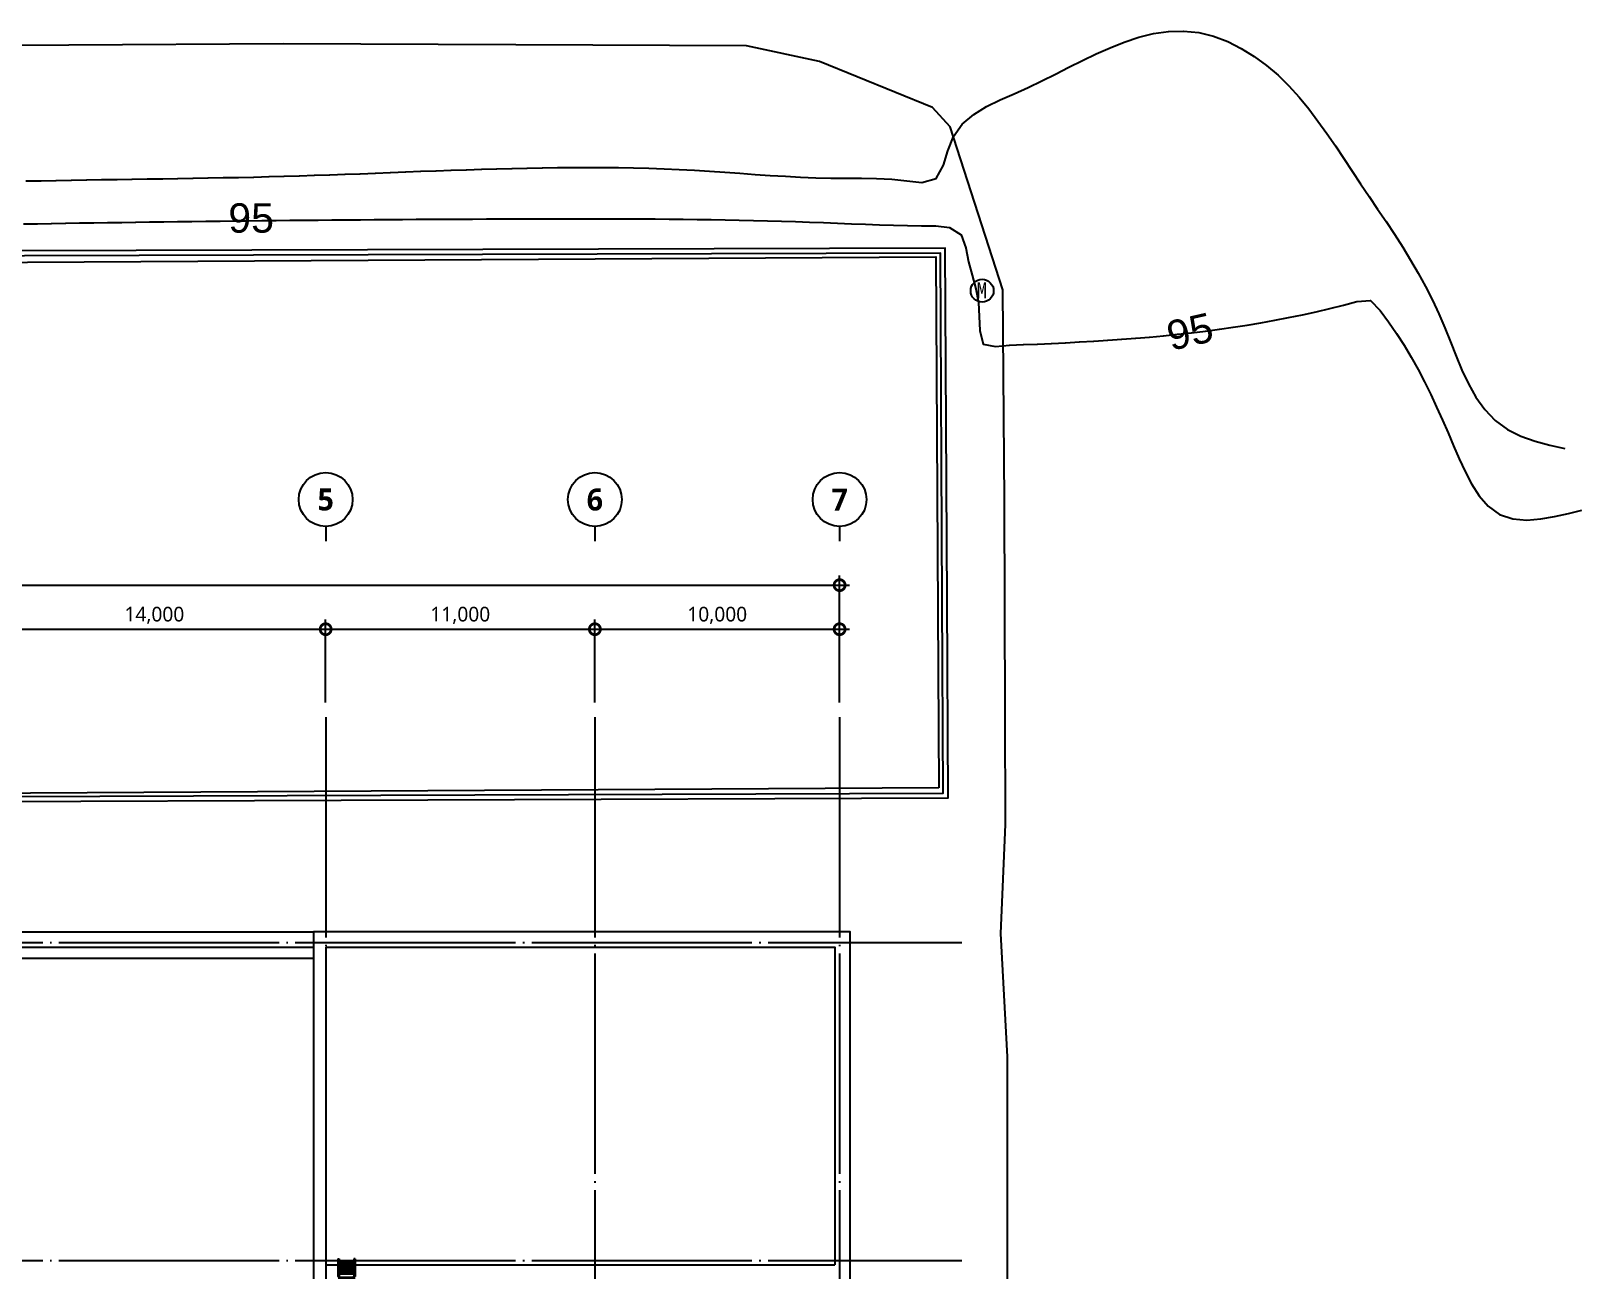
# Model space of a CAD drawing. Header units: millimetres. Extents: x 35877 to 194566, y 28254 to 153620.
# Drawn here: x 131152 to 194528, y 102455 to 153090 of the extents above; entities that cross this region are included whole.
import ezdxf
from ezdxf.enums import TextEntityAlignment as Align

# ---------------------------------------------------------------- set-up
doc = ezdxf.new("R2010")
doc.units = ezdxf.units.MM
doc.header["$LTSCALE"] = 300
doc.linetypes.add('CEN-GAUN', pattern=[32.2, 30, -1, 0.2, -1])
doc.linetypes.add('XR-PLAN$0$XR01-B21-EA-1-P$0$HID', pattern=[2.3, 1.5, -0.8])
doc.layers.get('DEFPOINTS').update_dxf_attribs({"color": 137})
for name, color, linetype in [('BA', 9, 'Continuous'), ('CEN', 15, 'CEN-GAUN'), ('XR-PLAN$0$CAGE_LADDER', 8, 'Continuous'), ('XR-현황측량도$0$기타맨홀(25)', 25, 'Continuous'), ('XR-현황측량도$0$도시가스맨홀(50)', 50, 'Continuous'), ('XR-현황측량도$0$콘크리트수로(5)', 8, 'Continuous')]:
    doc.layers.add(name, color=color, linetype=linetype)
doc.styles.add('XR-PLAN$0$$0$스타일1', font='malgun.ttf')
doc.styles.add('XR-PLAN$0$스타일1', font='malgun.ttf')
doc.styles.add('XR-PLAN$0$스타일2', font='malgunbd.ttf')
doc.styles.add('XR-현황측량도$0$Arial_4', font='arial.ttf')
doc.styles.add('XR-현황측량도$0$돋음체', font='')
doc.styles.get('XR-현황측량도$0$돋음체').set_extended_font_data('DotumChe')
doc.dimstyles.new('XR-PLAN$0$CJA', dxfattribs={"dimscale": 300, "dimtxt": 2.7, "dimasz": 1, "dimexe": 2, "dimexo": 3, "dimgap": 1, "dimtad": 1, "dimdec": 0, "dimzin": 1, "dimdsep": 46, "dimlunit": 6, "dimtxsty": 'XR-PLAN$0$$0$스타일1', "dimblk": 'XR-PLAN$0$CJDOT', "dimcen": 0.09, "dimdle": 1, "dimclrd": 256, "dimclre": 256, "dimclrt": 3, "dimadec": 0, "dimazin": 0, "dimtfac": 1, "dimtdec": 0, "dimtix": 1, "dimtmove": 2, "dimatfit": 3, "dimldrblk": 'XR-PLAN$0$CJDOT', "dimfxl": 1, "dimtolj": 1, "dimtzin": 1, "dimarcsym": 0})

# ---------------------------------------------------------------- blocks, each defined once
blk = doc.blocks.new('XR-현황측량도$0$m')
at = {"layer": 'XR-현황측량도$0$기타맨홀(25)'}
blk.add_circle((0, 0), 0.78, dxfattribs=at)
at = {"layer": 'XR-현황측량도$0$기타맨홀(25)', "linetype": 'Continuous', "style": 'XR-현황측량도$0$돋음체'}
blk.add_text('M', height=1.1, dxfattribs=at).set_placement((-0.37, -0.52))
blk = doc.blocks.new('XR-PLAN$0$_DotSmall')
at = {"color": 0, "linetype": 'ByBlock', "const_width": 0.5}
blk.add_lwpolyline([(-0.0625, 0, 1), (0.0625, 0, 1)], format="xyb", close=True, dxfattribs=at)
blk = doc.blocks.new('*D31')
at = {"layer": 'BA', "lineweight": -2, "transparency": 16777216}
for p, q in [((129192, 125642), (129192, 129042)), ((143192, 125642), (143192, 129042)), ((128792, 128642), (143592, 128642))]:
    blk.add_line(p, q, dxfattribs=at)
at = {"layer": 'DEFPOINTS', "color": 0, "transparency": 16777216}
for p in [(143192, 128642), (129192, 125042), (143192, 125042)]:
    blk.add_point(p, dxfattribs=at)
at = {"layer": 'BA', "lineweight": -2, "transparency": 16777216, "xscale": 900, "yscale": 900, "zscale": 900, "rotation": 180}
blk.add_blockref('XR-PLAN$0$_DotSmall', (129192, 128642), dxfattribs=at)
at = {"layer": 'BA', "lineweight": -2, "transparency": 16777216, "xscale": 900, "yscale": 900, "zscale": 900}
blk.add_blockref('XR-PLAN$0$_DotSmall', (143192, 128642), dxfattribs=at)
at = {"layer": 'BA', "color": 9, "transparency": 16777216, "insert": (136192, 129204), "char_height": 600, "attachment_point": 5, "style": 'XR-PLAN$0$스타일1'}
blk.add_mtext('\\A1;14,000', dxfattribs=at)
blk = doc.blocks.new('XR-PLAN$0$CJDOT')
blk.add_line((-2, 0), (2, 0))
at = {"const_width": 0.5}
blk.add_lwpolyline([(-0.25, 0, 1), (0.25, 0, 1)], format="xyb", close=True, dxfattribs=at)
blk = doc.blocks.new('*D35')
at = {"layer": 'BA', "lineweight": -2, "transparency": 16777216}
for p, q in [((154192, 125642), (154192, 129042)), ((164192, 125642), (164192, 129042)), ((153792, 128642), (164592, 128642))]:
    blk.add_line(p, q, dxfattribs=at)
at = {"layer": 'DEFPOINTS', "color": 0, "transparency": 16777216}
for p in [(164192, 128642), (154192, 125042), (164192, 125042)]:
    blk.add_point(p, dxfattribs=at)
at = {"layer": 'BA', "lineweight": -2, "transparency": 16777216, "xscale": 900, "yscale": 900, "zscale": 900, "rotation": 180}
blk.add_blockref('XR-PLAN$0$_DotSmall', (154192, 128642), dxfattribs=at)
at = {"layer": 'BA', "lineweight": -2, "transparency": 16777216, "xscale": 900, "yscale": 900, "zscale": 900}
blk.add_blockref('XR-PLAN$0$_DotSmall', (164192, 128642), dxfattribs=at)
at = {"layer": 'BA', "color": 9, "transparency": 16777216, "insert": (159192, 129204), "char_height": 600, "attachment_point": 5, "style": 'XR-PLAN$0$스타일1'}
blk.add_mtext('\\A1;10,000', dxfattribs=at)
blk = doc.blocks.new('*D36')
at = {"layer": 'BA', "lineweight": -2, "transparency": 16777216}
for p, q in [((143192, 125642), (143192, 129042)), ((154192, 125642), (154192, 129042)), ((142792, 128642), (154592, 128642))]:
    blk.add_line(p, q, dxfattribs=at)
at = {"layer": 'DEFPOINTS', "color": 0, "transparency": 16777216}
for p in [(154192, 128642), (143192, 125042), (154192, 125042)]:
    blk.add_point(p, dxfattribs=at)
at = {"layer": 'BA', "lineweight": -2, "transparency": 16777216, "xscale": 900, "yscale": 900, "zscale": 900, "rotation": 180}
blk.add_blockref('XR-PLAN$0$_DotSmall', (143192, 128642), dxfattribs=at)
at = {"layer": 'BA', "lineweight": -2, "transparency": 16777216, "xscale": 900, "yscale": 900, "zscale": 900}
blk.add_blockref('XR-PLAN$0$_DotSmall', (154192, 128642), dxfattribs=at)
at = {"layer": 'BA', "color": 9, "transparency": 16777216, "insert": (148692, 129204), "char_height": 600, "attachment_point": 5, "style": 'XR-PLAN$0$스타일1'}
blk.add_mtext('\\A1;11,000', dxfattribs=at)
blk = doc.blocks.new('XR-PLAN$0$1')
blk.add_line((0, 600), (0, 0))
blk.add_circle((0, 1700), 1100)
at = {"style": 'XR-PLAN$0$스타일2'}
blk.add_attdef('X', text='', height=900, dxfattribs=at).set_placement((0, 1700), align=Align.MIDDLE)
blk = doc.blocks.new('*D37')
at = {"layer": 'BA', "lineweight": -2, "transparency": 16777216}
for p, q in [((93192, 125642), (93192, 130842)), ((164192, 125642), (164192, 130842)), ((92792, 130442), (164592, 130442))]:
    blk.add_line(p, q, dxfattribs=at)
at = {"layer": 'DEFPOINTS', "color": 0, "transparency": 16777216}
for p in [(164192, 130442), (93192, 125042), (164192, 125042)]:
    blk.add_point(p, dxfattribs=at)
at = {"layer": 'BA', "lineweight": -2, "transparency": 16777216, "xscale": 900, "yscale": 900, "zscale": 900, "rotation": 180}
blk.add_blockref('XR-PLAN$0$_DotSmall', (93192, 130442), dxfattribs=at)
at = {"layer": 'BA', "lineweight": -2, "transparency": 16777216, "xscale": 900, "yscale": 900, "zscale": 900}
blk.add_blockref('XR-PLAN$0$_DotSmall', (164192, 130442), dxfattribs=at)
at = {"layer": 'BA', "color": 9, "transparency": 16777216, "insert": (128692, 131004), "char_height": 600, "attachment_point": 5, "style": 'XR-PLAN$0$스타일1'}
blk.add_mtext('\\A1;71,000', dxfattribs=at)
blk = doc.blocks.new('XR-PLAN$0$CAGE_RADDER')
at = {"layer": 'XR-PLAN$0$CAGE_LADDER'}
h = blk.add_hatch(dxfattribs=at)
h.set_pattern_fill('GRATE', color=256, scale=100, angle=90, style=0)
h.set_pattern_definition([(90, (814.94, 130.295), (-79.375, -2e-14), []), (180, (814.94, 130.3), (5e-14, -317.5), [])])
h.paths.add_polyline_path([(0, -382), (0, 326), (500, 326), (500, -382)])
for p, q in [((-801, 258), (-802, 263)), ((-761, 270), (-763, 276)), ((-118, 278), (-693, 278)), ((-118, 272), (-693, 272)), ((-526, 278), (-526, 283)), ((-526, 283), (-485, 283)), ((-485, 283), (-485, 278)), ((-157, 272), (-157, -322)), ((-141, 272), (-141, -322)), ((-118, 278), (-118, 272)), ((610, 326), (-97, 326)), ((-97, 326), (-97, 272)), ((610, 272), (-97, 272)), ((0, 214), (0, 268)), ((0, 268), (0, 214)), ((610, 326), (610, 272)), ((-995, -5), (-1001, -5)), ((-995, -46), (-1001, -46)), ((-801, -308), (-802, -314)), ((-761, -321), (-763, -326)), ((-118, -322), (-693, -322)), ((-688, -328), (-693, -328)), ((-626, -328), (-688, -328)), ((-626, -328), (-118, -328)), ((-526, -334), (-526, -328)), ((-485, -334), (-526, -334)), ((-485, -328), (-485, -334)), ((-118, -328), (-118, -322)), ((610, -328), (-97, -328)), ((-97, -382), (-97, -328)), ((610, -382), (-97, -382)), ((0, -268), (0, -214)), ((0, -214), (0, -268)), ((610, -382), (610, -328))]:
    blk.add_line(p, q, dxfattribs=at)
at = {"layer": 'XR-PLAN$0$CAGE_LADDER', "linetype": 'XR-PLAN$0$XR01-B21-EA-1-P$0$HID'}
for p, q in [((610, 277), (-97, 277)), ((610, -334), (-97, -334))]:
    blk.add_line(p, q, dxfattribs=at)
at = {"layer": 'XR-PLAN$0$CAGE_LADDER'}
for points in [[(-97, 278), (-97, 330), (-99, 330, 0.414214), (-102, 326), (-102, 290, -0.414214), (-109, 283), (-198, 283, 0.414214), (-201, 280), (-201, 278)], [(-97, -328), (-97, -380), (-99, -380, -0.414214), (-102, -377), (-102, -340, 0.414214), (-109, -334), (-198, -334, -0.414214), (-201, -331), (-201, -328)]]:
    blk.add_lwpolyline(points, format="xyb", close=True, dxfattribs=at)
blk.add_lwpolyline([(500, 326), (0, 326), (0, -382), (500, -382)], close=True, dxfattribs=at)
for centre, radius, start, end in [((-693, -25), 303, 89.98419, 269.98419), ((-693, -25), 297, 89.98419, 269.98419), ((-686, -39), 324, 103.6998, 111.04076), ((-678, -25), 323, 176.32467, 183.67533), ((-686, -11), 324, 248.95924, 256.3002)]:
    blk.add_arc(centre, radius, start, end, dxfattribs=at)

msp = doc.modelspace()

# ---------------------------------------------------------------- linework, layer by layer
at = {"layer": 'BA'}
for p, q in [((143192.4, 115642.4), (143192.4, 102667.4)), ((93392.4, 115192.4), (142692.4, 115192.4))]:
    msp.add_line(p, q, dxfattribs=at)
at = {"layer": 'BA', "elevation": 96000}
msp.add_lwpolyline([(130943.8, 146961.2), (131564.7, 146973.4), (131564.7, 146973.4), (132185.7, 146984.9), (132185.7, 146984.9), (132806.6, 146995.6), (132806.6, 146995.6), (133427.6, 147005.7), (133427.6, 147005.7), (134048.5, 147015.5), (134048.5, 147015.5), (134669.5, 147025), (134669.5, 147025), (135290.5, 147034.4), (135290.5, 147034.4), (135911.4, 147043.8), (135911.4, 147043.8), (136532.4, 147053.4), (136532.4, 147053.4), (137153.4, 147063.3), (137153.4, 147063.3), (137774.3, 147073.7), (137774.3, 147073.7), (138395.2, 147084.7), (138395.2, 147084.7), (139016.2, 147096.5), (139016.2, 147096.5), (139637.1, 147109.2), (139637.1, 147109.2), (140258, 147122.9), (140258, 147122.9), (140878.8, 147137.9), (140878.8, 147137.9), (141499.6, 147154.2), (141499.6, 147154.2), (142120.4, 147172.1), (142120.4, 147172.1), (142741.2, 147191.6), (142741.2, 147191.6), (143361.8, 147212.6), (143361.8, 147212.6), (143982.5, 147235), (143982.5, 147235), (144603.1, 147258.3), (144603.1, 147258.3), (145223.6, 147282.3), (145223.6, 147282.3), (145844.2, 147306.6), (145844.2, 147306.6), (146464.8, 147331), (146464.8, 147331), (147085.3, 147355.2), (147085.3, 147355.2), (147705.9, 147378.7), (147705.9, 147378.7), (148326.5, 147401.4), (148326.5, 147401.4), (148947.2, 147422.9), (148947.2, 147422.9), (149567.9, 147443), (149567.9, 147443), (150188.7, 147461.2), (150188.7, 147461.2), (150809.5, 147477.3), (150809.5, 147477.3), (151430.4, 147491), (151430.4, 147491), (152051.3, 147502), (152051.3, 147502), (152672.3, 147510), (152672.3, 147510), (153293.3, 147514.6), (153293.3, 147514.6), (153914.4, 147515.7), (153914.4, 147515.7), (154535.4, 147512.9), (154535.4, 147512.9), (155156.4, 147505.9), (155156.4, 147505.9), (155777.3, 147494.5), (155777.3, 147494.5), (156398.1, 147478.3), (156398.1, 147478.3), (157018.8, 147457.1), (157018.8, 147457.1), (157639.3, 147430.7), (157639.3, 147430.7), (158259.5, 147398.7), (158259.5, 147398.7), (158879.4, 147361.2), (158879.4, 147361.2), (159499.1, 147319.7), (159499.1, 147319.7), (160118.6, 147276), (160118.6, 147276), (160738, 147232), (160738, 147232), (161357.6, 147189.6), (161357.6, 147189.6), (161977.5, 147150.8), (161977.5, 147150.8), (162597.6, 147117.8), (162597.6, 147117.8), (163218.1, 147092.6), (163218.1, 147092.6), (163839, 147077.7), (163839, 147077.7), (164460, 147075.2), (164460, 147075.2), (165081, 147077.7), (165081, 147077.7), (165702, 147068.5), (165702, 147068.5), (166321.9, 147033.6), (166321.9, 147033.6), (166939, 146964.3), (166939, 146964.3), (167556.2, 146899.2), (167556.2, 146899.2), (168138.5, 147065.4), (168138.5, 147065.4), (168438.9, 147601.5), (168438.9, 147601.5), (168614.1, 148197.2), (168614.1, 148197.2), (168843.2, 148773.2), (168843.2, 148773.2), (169205, 149275.9), (169205, 149275.9), (169672.6, 149682.9), (169672.6, 149682.9), (170201.6, 150007.4), (170201.6, 150007.4), (170759.9, 150279.3), (170759.9, 150279.3), (171328.6, 150528.9), (171328.6, 150528.9), (171895.5, 150782.3), (171895.5, 150782.3), (172455.8, 151050.1), (172455.8, 151050.1), (173011.7, 151327), (173011.7, 151327), (173565.9, 151607.2), (173565.9, 151607.2), (174121.3, 151885.1), (174121.3, 151885.1), (174681, 152154.2), (174681, 152154.2), (175247.9, 152407.6), (175247.9, 152407.6), (175825, 152637.1), (175825, 152637.1), (176414.3, 152832.5), (176414.3, 152832.5), (177016.9, 152982.1), (177016.9, 152982.1), (177631, 153072.3), (177631, 153072.3), (178251.4, 153089.7), (178251.4, 153089.7), (178868.5, 153024.3), (178868.5, 153024.3), (179470.8, 152874.9), (179470.8, 152874.9), (180051.4, 152655.3), (180051.4, 152655.3), (180607.2, 152378.8), (180607.2, 152378.8), (181136.2, 152053.7), (181136.2, 152053.7), (181636.4, 151685.9), (181636.4, 151685.9), (182107.3, 151281.2), (182107.3, 151281.2), (182550.1, 150845.9), (182550.1, 150845.9), (182967.1, 150385.8), (182967.1, 150385.8), (183361.7, 149906.3), (183361.7, 149906.3), (183737.6, 149412), (183737.6, 149412), (184098.8, 148906.9), (184098.8, 148906.9), (184449.5, 148394.3), (184449.5, 148394.3), (184793.8, 147877.5), (184793.8, 147877.5), (185136.1, 147359.2), (185136.1, 147359.2), (185480.6, 146842.5), (185480.6, 146842.5), (185828.2, 146327.9), (185828.2, 146327.9), (186176.7, 145813.9), (186176.7, 145813.9), (186523.5, 145298.6), (186523.5, 145298.6), (186865.7, 144780.5), (186865.7, 144780.5), (187200.9, 144257.6), (187200.9, 144257.6), (187526.2, 143728.7), (187526.2, 143728.7), (187839.1, 143192.2), (187839.1, 143192.2), (188137.2, 142647.4), (188137.2, 142647.4), (188418, 142093.5), (188418, 142093.5), (188679.6, 141530.3), (188679.6, 141530.3), (188921.6, 140958.4), (188921.6, 140958.4), (189152.1, 140381.7), (189152.1, 140381.7), (189382.6, 139805), (189382.6, 139805), (189624.6, 139233.1), (189624.6, 139233.1), (189890.7, 138672.1), (189890.7, 138672.1), (190194.9, 138130.8), (190194.9, 138130.8), (190552.7, 137623.7), (190552.7, 137623.7), (190978.4, 137172.5), (190978.4, 137172.5), (191478.1, 136805.3), (191478.1, 136805.3), (192034.7, 136531.3), (192034.7, 136531.3), (192620.7, 136326.2), (192620.7, 136326.2), (193220, 136163.7), (193220, 136163.7), (193824.5, 136021.2)], dxfattribs=at)
at = {"layer": 'BA'}
for points in [[(171040.7, 86393.3), (171053.1, 104555.5), (171048.9, 111162.2), (170787.1, 116204.7), (170974.5, 120667.2), (170957.4, 125237.3), (170932.3, 133894.1), (170856.1, 142518.4), (168703.9, 149179.9), (167994.7, 149965.7), (163375.5, 151837.7), (160385.2, 152479), (150968.3, 152523.7), (141459.6, 152567.4), (132692.9, 152515.3), (123505.2, 152487.4)], [(130848.1, 145205.8), (131421.5, 145215.6), (131421.5, 145215.6), (131994.9, 145225.2), (131994.9, 145225.2), (132568.3, 145234.6), (132568.3, 145234.6), (133141.8, 145243.7), (133141.8, 145243.7), (133715.2, 145252.6), (133715.2, 145252.6), (134288.6, 145261.3), (134288.6, 145261.3), (134862, 145269.7), (134862, 145269.7), (135435.4, 145277.9), (135435.4, 145277.9), (136008.9, 145285.8), (136008.9, 145285.8), (136582.3, 145293.6), (136582.3, 145293.6), (137155.7, 145301.1), (137155.7, 145301.1), (137729.2, 145308.3), (137729.2, 145308.3), (138302.6, 145315.3), (138302.6, 145315.3), (138876.1, 145322.1), (138876.1, 145322.1), (139449.5, 145328.7), (139449.5, 145328.7), (140022.9, 145335), (140022.9, 145335), (140596.4, 145341.1), (140596.4, 145341.1), (141169.9, 145347), (141169.9, 145347), (141743.3, 145352.7), (141743.3, 145352.7), (142316.8, 145358.1), (142316.8, 145358.1), (142890.2, 145363.3), (142890.2, 145363.3), (143463.7, 145368.3), (143463.7, 145368.3), (144037.2, 145373.1), (144037.2, 145373.1), (144610.6, 145377.6), (144610.6, 145377.6), (145184.1, 145381.9), (145184.1, 145381.9), (145757.6, 145386), (145757.6, 145386), (146331, 145389.9), (146331, 145389.9), (146904.5, 145393.6), (146904.5, 145393.6), (147478, 145397), (147478, 145397), (148051.5, 145400.2), (148051.5, 145400.2), (148624.9, 145403.3), (148624.9, 145403.3), (149198.4, 145406.1), (149198.4, 145406.1), (149771.9, 145408.6), (149771.9, 145408.6), (150345.4, 145411), (150345.4, 145411), (150918.8, 145413.2), (150918.8, 145413.2), (151492.3, 145415.1), (151492.3, 145415.1), (152065.8, 145416.8), (152065.8, 145416.8), (152639.3, 145418.1), (152639.3, 145418.1), (153212.8, 145418.9), (153212.8, 145418.9), (153786.3, 145419.2), (153786.3, 145419.2), (154359.7, 145418.9), (154359.7, 145418.9), (154933.2, 145417.9), (154933.2, 145417.9), (155506.7, 145416), (155506.7, 145416), (156080.2, 145413.3), (156080.2, 145413.3), (156653.7, 145409.6), (156653.7, 145409.6), (157227.1, 145404.9), (157227.1, 145404.9), (157800.6, 145399), (157800.6, 145399), (158374, 145391.9), (158374, 145391.9), (158947.4, 145383.4), (158947.4, 145383.4), (159520.8, 145373.6), (159520.8, 145373.6), (160094.2, 145362.3), (160094.2, 145362.3), (160667.5, 145349.4), (160667.5, 145349.4), (161240.8, 145334.8), (161240.8, 145334.8), (161814.1, 145318.5), (161814.1, 145318.5), (162387.3, 145300.4), (162387.3, 145300.4), (162960.4, 145280.5), (162960.4, 145280.5), (163533.5, 145259.2), (163533.5, 145259.2), (164106.6, 145237.3), (164106.6, 145237.3), (164679.7, 145215.6), (164679.7, 145215.6), (165252.8, 145194.6), (165252.8, 145194.6), (165825.9, 145175.2), (165825.9, 145175.2), (166399.1, 145157.9), (166399.1, 145157.9), (166972.4, 145143.7), (166972.4, 145143.7), (167545.8, 145133.1), (167545.8, 145133.1), (168119.3, 145126.7), (168119.3, 145126.7), (168687.1, 145061.1), (168687.1, 145061.1), (169166.1, 144762.7), (169166.1, 144762.7), (169351.4, 144226.3), (169351.4, 144226.3), (169453.5, 143662.2), (169453.5, 143662.2), (169602.9, 143108.6), (169602.9, 143108.6), (169759.8, 142557), (169759.8, 142557), (169872.3, 141995.1), (169872.3, 141995.1), (169898.9, 141422.6), (169898.9, 141422.6), (169923.8, 140850), (169923.8, 140850), (170062.4, 140295.9), (170062.4, 140295.9), (170568.9, 140193.3), (170568.9, 140193.3), (171137.3, 140253.8), (171137.3, 140253.8), (171710.4, 140274.9), (171710.4, 140274.9), (172283.5, 140297.8), (172283.5, 140297.8), (172856.4, 140322.8), (172856.4, 140322.8), (173429.2, 140350.1), (173429.2, 140350.1), (174001.9, 140380.3), (174001.9, 140380.3), (174574.4, 140413.5), (174574.4, 140413.5), (175146.8, 140450.2), (175146.8, 140450.2), (175718.8, 140490.5), (175718.8, 140490.5), (176290.6, 140534.9), (176290.6, 140534.9), (176862, 140583.7), (176862, 140583.7), (177433, 140637.1), (177433, 140637.1), (178003.5, 140695.4), (178003.5, 140695.4), (178573.4, 140759.1), (178573.4, 140759.1), (179142.7, 140828.2), (179142.7, 140828.2), (179711.3, 140903.2), (179711.3, 140903.2), (180279, 140984.3), (180279, 140984.3), (180845.8, 141071.7), (180845.8, 141071.7), (181411.5, 141165.8), (181411.5, 141165.8), (181976, 141266.7), (181976, 141266.7), (182539.2, 141374.7), (182539.2, 141374.7), (183101, 141490.1), (183101, 141490.1), (183661.1, 141612.9), (183661.1, 141612.9), (184219.6, 141743.6), (184219.6, 141743.6), (184776.1, 141882.1), (184776.1, 141882.1), (185330.5, 142028.7), (185330.5, 142028.7), (185885.7, 142074.1), (185885.7, 142074.1), (186283.2, 141667.1), (186283.2, 141667.1), (186621, 141203.8), (186621, 141203.8), (186945.4, 140730.9), (186945.4, 140730.9), (187255.3, 140248.3), (187255.3, 140248.3), (187550, 139756.4), (187550, 139756.4), (187829.6, 139255.7), (187829.6, 139255.7), (188094.9, 138747.3), (188094.9, 138747.3), (188347.5, 138232.4), (188347.5, 138232.4), (188589.7, 137712.6), (188589.7, 137712.6), (188824.3, 137189.3), (188824.3, 137189.3), (189054.1, 136663.9), (189054.1, 136663.9), (189281.6, 136137.5), (189281.6, 136137.5), (189510, 135611.5), (189510, 135611.5), (189749.4, 135090.4), (189749.4, 135090.4), (190014.5, 134581.9), (190014.5, 134581.9), (190322.9, 134098.8), (190322.9, 134098.8), (190697.5, 133665.6), (190697.5, 133665.6), (191161.2, 133331.6), (191161.2, 133331.6), (191703.5, 133151.2), (191703.5, 133151.2), (192274.3, 133105.4), (192274.3, 133105.4), (192845.8, 133147.5), (192845.8, 133147.5), (193411.3, 133242.6), (193411.3, 133242.6), (193971, 133367.2), (193971, 133367.2), (194527.6, 133505.2)], [(142692.4, 72407.4), (92757.4, 72407.4), (92757.4, 116277.4), (142692.4, 116277.4)], [(142692.4, 73042.4), (93392.4, 73042.4), (93392.4, 115642.4), (142692.4, 115642.4)], [(143192.4, 115642.4), (163992.4, 115642.4), (163992.4, 102667.4)], [(143192.4, 102667.4), (163992.4, 102667.4)]]:
    msp.add_lwpolyline(points, dxfattribs=at)
for points in [[(168251.9, 122155.9), (126470.4, 121913.9), (126344.7, 143615.7), (168126.2, 143857.7)], [(142692.4, 72407.4), (164627.4, 72407.4), (164627.4, 116277.4), (142692.4, 116277.4)]]:
    msp.add_lwpolyline(points, close=True, dxfattribs=at)
at = {"layer": 'CEN'}
for p, q in [((143192.4, 125042.4), (143192.4, 62842.4)), ((154192.4, 125042.4), (154192.4, 62842.4)), ((164192.4, 125042.4), (164192.4, 62842.4)), ((83992.4, 115842.4), (169192.4, 115842.4)), ((83992.4, 102842.4), (169192.4, 102842.4))]:
    msp.add_line(p, q, dxfattribs=at)
at = {"layer": 'XR-현황측량도$0$콘크리트수로(5)'}
for points in [[(126095, 121591.7), (168623.6, 121745.5), (168584.7, 129814.9), (168511.7, 144217.3), (126001, 144086.5)], [(126294.2, 121792.5), (168422.6, 121944.8), (168384.7, 129814), (168312.7, 144016.6), (126201.9, 143887.1)]]:
    msp.add_lwpolyline(points, close=True, dxfattribs=at)

# ---------------------------------------------------------------- block references
at = {"layer": 'BA'}
for p, values in [((143192.4, 132242.4), {'X': '5'}), ((154192.4, 132242.4), {'X': '6'}), ((164192.4, 132242.4), {'X': '7'})]:
    msp.add_blockref('XR-PLAN$0$1', p, dxfattribs=at).add_auto_attribs(values)
at = {"layer": 'XR-PLAN$0$CAGE_LADDER', "rotation": 90}
msp.add_blockref('XR-PLAN$0$CAGE_RADDER', (144018, 102297.4), dxfattribs=at)
at = {"layer": 'XR-현황측량도$0$도시가스맨홀(50)', "xscale": 600, "yscale": 600, "zscale": 600}
msp.add_blockref('XR-현황측량도$0$m', (170016.7, 142473.5), dxfattribs=at)

# ---------------------------------------------------------------- texts
at = {"layer": 'BA', "style": 'XR-현황측량도$0$Arial_4'}
for rotation, p in [(0.065431, (140147.3, 144849.4)), (12.911789, (178639.9, 140226))]:
    msp.add_text('95', height=1200, rotation=rotation, dxfattribs=at).set_placement(p, align=Align.CENTER)

# ---------------------------------------------------------------- dimensions: what is measured, and where the dimension line sits
at = {"layer": 'BA'}
dim = msp.add_linear_dim(base=(164192.4, 130442.4), p1=(93192.4, 125042.4), p2=(164192.4, 125042.4), angle=180, dimstyle='XR-PLAN$0$CJA', override={"dimscale": 200, "dimtxt": 3, "dimasz": 4.5, "dimtxsty": 'XR-PLAN$0$스타일1', "dimblk1": 'XR-PLAN$0$_DotSmall', "dimblk2": 'XR-PLAN$0$_DotSmall', "dimsah": 1, "dimdle": 2, "dimclrt": 9}, dxfattribs=at)
dim.commit()
dim.dimension.update_dxf_attribs({"geometry": '*D37', "text_midpoint": (128692.4, 131004.3), "dimtype": 160})
for base, p1, p2, picture, middle in [((143192.4, 128642.4), (129192.4, 125042.4), (143192.4, 125042.4), '*D31', (136192.4, 129204.3)), ((154192.4, 128642.4), (143192.4, 125042.4), (154192.4, 125042.4), '*D36', (148692.4, 129204.3)), ((164192.4, 128642.4), (154192.4, 125042.4), (164192.4, 125042.4), '*D35', (159192.4, 129204.3))]:
    dim = msp.add_linear_dim(base=base, p1=p1, p2=p2, dimstyle='XR-PLAN$0$CJA', override={"dimscale": 200, "dimtxt": 3, "dimasz": 4.5, "dimtxsty": 'XR-PLAN$0$스타일1', "dimblk1": 'XR-PLAN$0$_DotSmall', "dimblk2": 'XR-PLAN$0$_DotSmall', "dimsah": 1, "dimdle": 2, "dimclrd": 256, "dimclre": 256, "dimclrt": 9}, dxfattribs=at)
    dim.commit()
    dim.dimension.update_dxf_attribs({"geometry": picture, "text_midpoint": middle})

doc.saveas('drawing.dxf')
